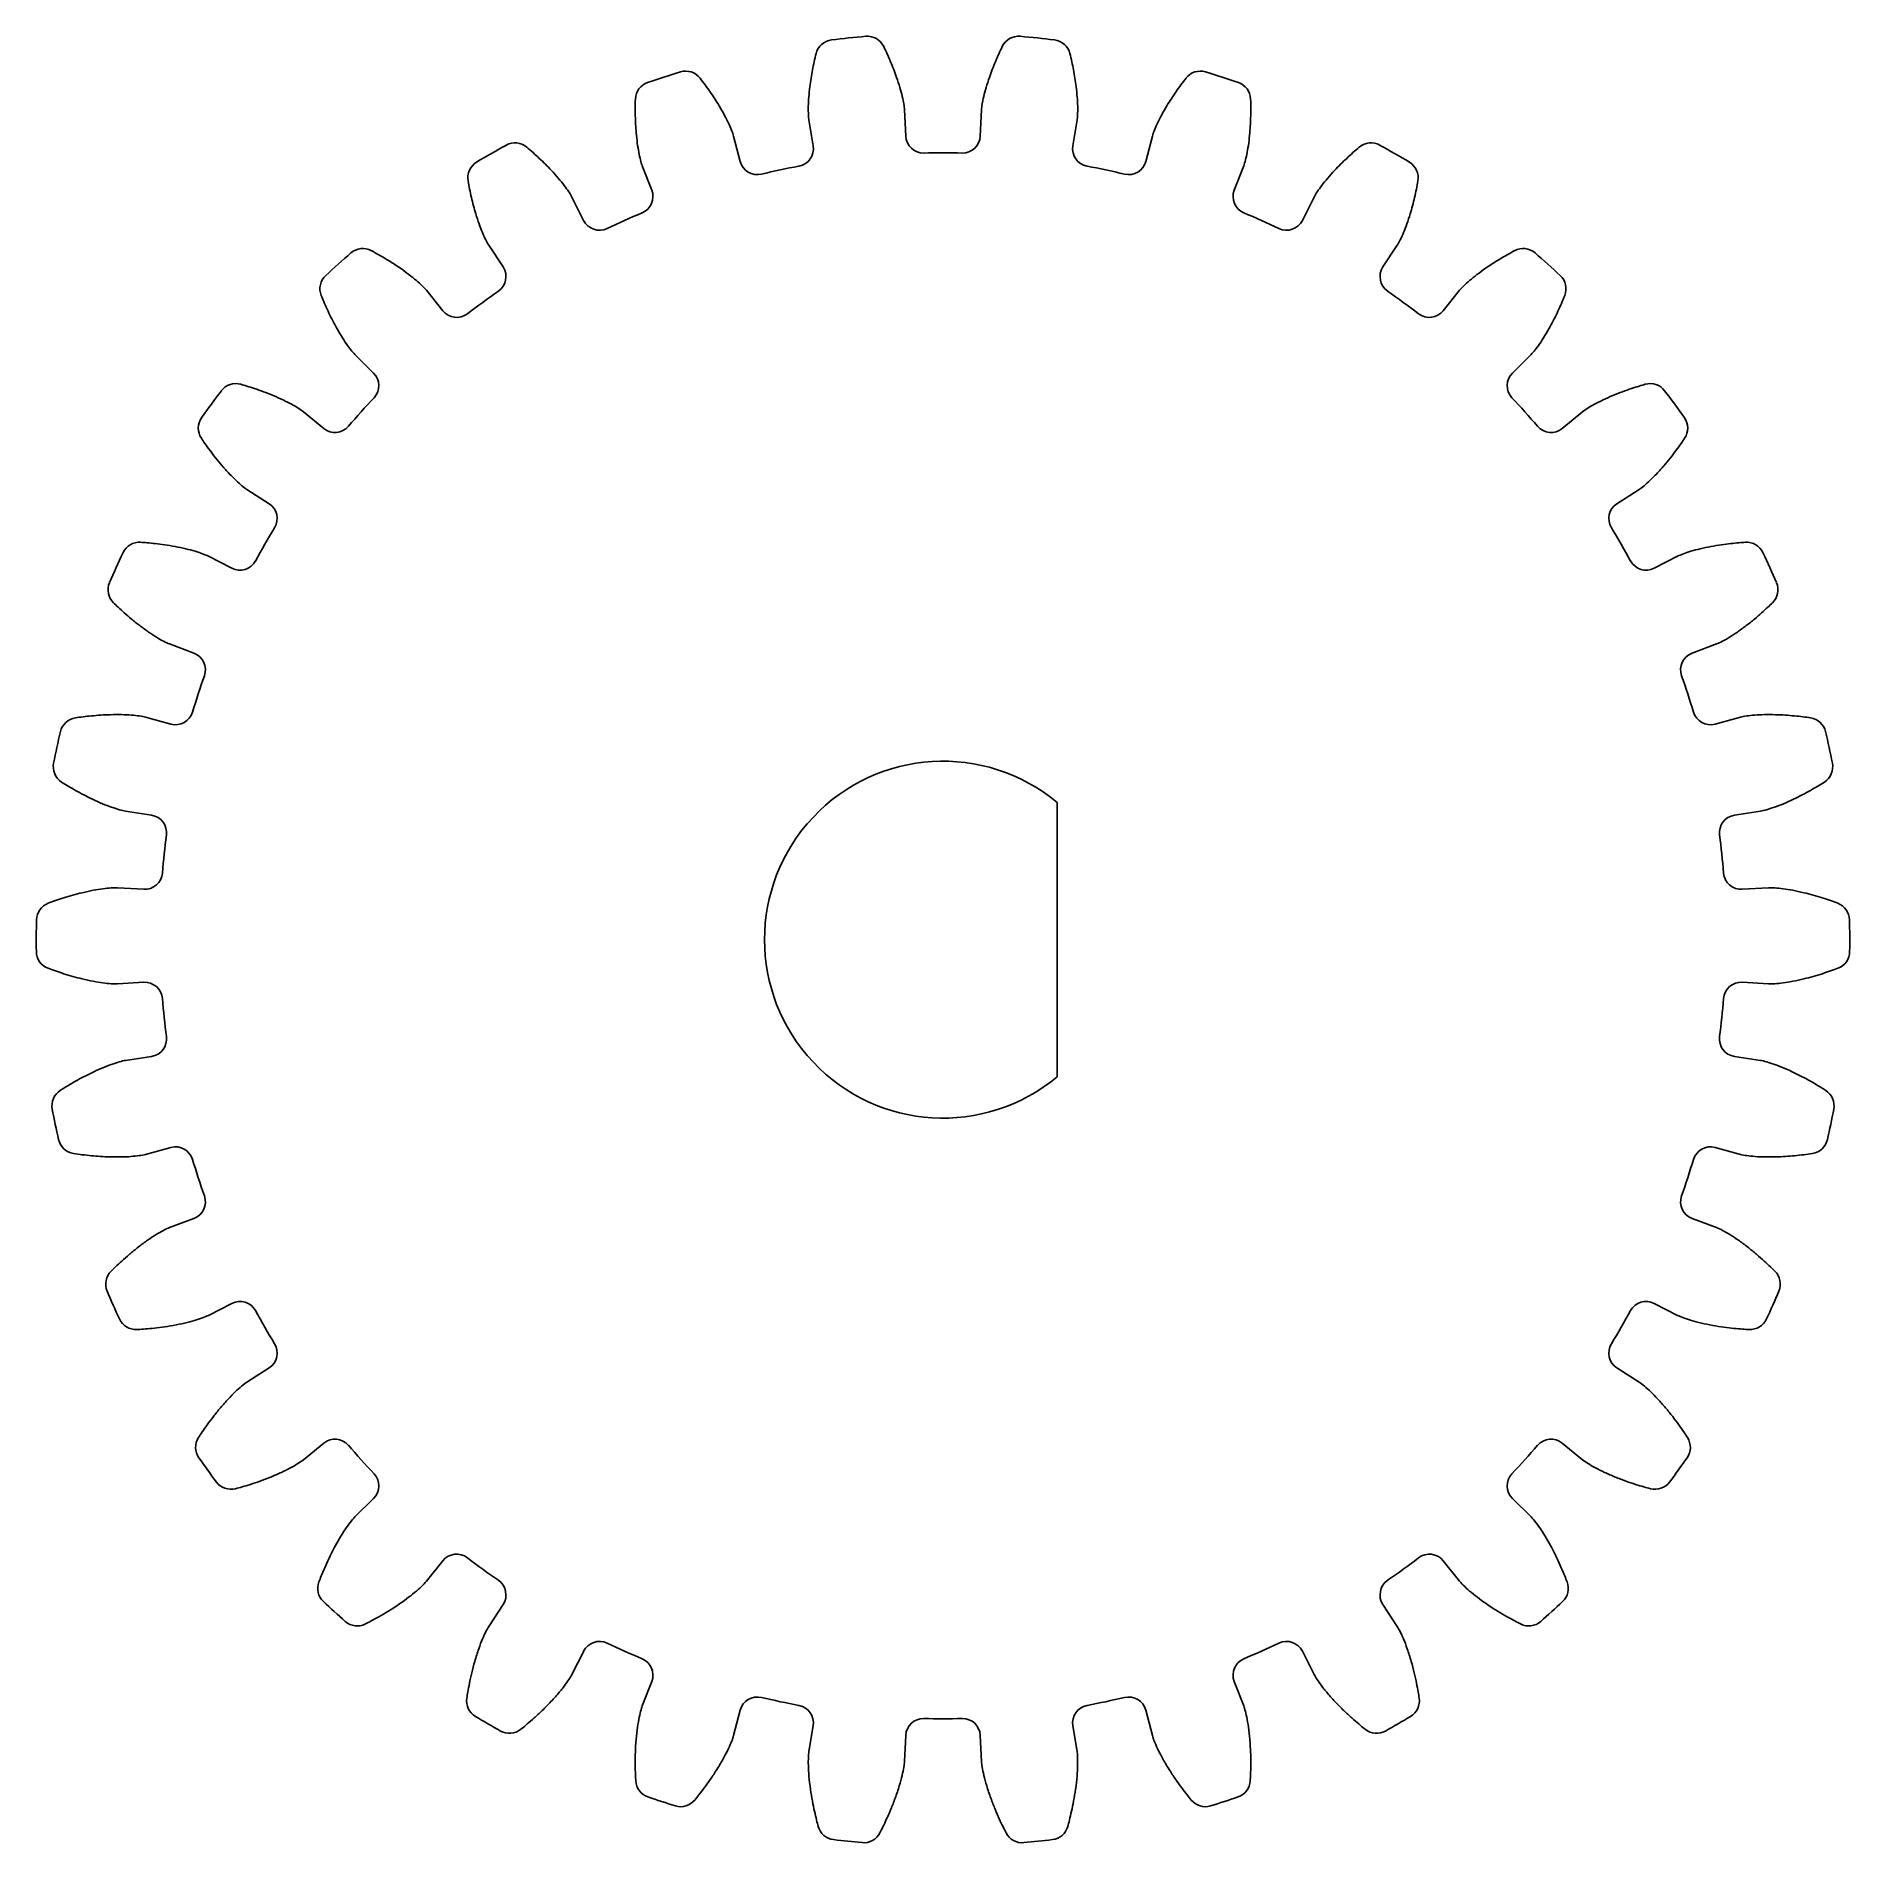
# Model space of a CAD drawing. Header units: millimetres. Extents: x 124.8 to 175.6, y 103.2 to 153.9.
import ezdxf

# ---------------------------------------------------------------- set-up
doc = ezdxf.new("R2010")
doc.units = ezdxf.units.MM
doc.header["$LTSCALE"] = 23.1
doc.layers.get('0').update_dxf_attribs({"linetype": 'CONTINUOUS'})
doc.layers.add('BEZUGSACHSEN', color=7, linetype='CONTINUOUS')

msp = doc.modelspace()

# ---------------------------------------------------------------- linework, layer by layer
at = {"color": 7, "linetype": 'CONTINUOUS'}
for p, q in [((146.408, 151.513), (146.527, 150.787)), ((149.118, 151.06), (149.084, 151.794)), ((151.242, 151.794), (151.207, 151.06)), ((153.799, 150.787), (153.918, 151.513)), ((144.483, 150.353), (144.297, 151.064)), ((156.029, 151.064), (155.842, 150.353)), ((141.738, 150.233), (142.005, 149.548)), ((158.321, 149.548), (158.588, 150.233)), ((140.096, 148.7), (139.767, 149.355)), ((160.559, 149.355), (160.23, 148.7)), ((137.436, 148.009), (137.84, 147.395)), ((162.486, 147.395), (162.89, 148.009)), ((136.15, 146.167), (135.69, 146.741)), ((164.635, 146.741), (164.176, 146.167)), ((133.691, 144.941), (134.213, 144.424)), ((166.112, 144.424), (166.635, 144.941)), ((132.816, 142.871), (132.247, 143.337)), ((168.079, 143.337), (167.51, 142.871)), ((130.665, 141.16), (131.284, 140.763)), ((169.042, 140.763), (169.661, 141.16)), ((130.239, 138.954), (129.586, 139.291)), ((170.74, 139.291), (170.086, 138.954)), ((128.492, 136.833), (129.179, 136.573)), ((171.146, 136.573), (171.834, 136.833)), ((128.534, 134.587), (127.825, 134.781)), ((172.501, 134.781), (171.792, 134.587)), ((127.265, 132.149), (127.992, 132.038)), ((153.363, 124.707), (153.363, 132.391)), ((172.334, 132.038), (173.06, 132.149)), ((127.774, 129.96), (127.04, 130.003)), ((173.286, 130.003), (172.552, 129.96)), ((127.04, 127.312), (127.774, 127.354)), ((172.552, 127.354), (173.286, 127.312)), ((127.992, 125.277), (127.265, 125.166)), ((173.06, 125.166), (172.334, 125.277)), ((127.825, 122.533), (128.534, 122.728)), ((171.792, 122.728), (172.501, 122.533)), ((129.179, 120.741), (128.492, 120.481)), ((171.834, 120.481), (171.146, 120.741)), ((129.586, 118.023), (130.239, 118.36)), ((170.086, 118.36), (170.74, 118.023)), ((131.284, 116.551), (130.665, 116.154)), ((169.661, 116.154), (169.042, 116.551)), ((132.247, 113.977), (132.816, 114.443)), ((167.51, 114.443), (168.079, 113.977)), ((134.213, 112.891), (133.691, 112.374)), ((166.635, 112.374), (166.112, 112.891)), ((135.69, 110.573), (136.15, 111.147)), ((164.176, 111.147), (164.635, 110.573)), ((137.84, 109.919), (137.436, 109.305)), ((162.89, 109.305), (162.486, 109.919)), ((139.767, 107.959), (140.097, 108.616)), ((160.229, 108.616), (160.559, 107.959)), ((142.005, 107.766), (141.738, 107.081)), ((158.588, 107.081), (158.321, 107.766)), ((144.297, 106.25), (144.483, 106.961)), ((155.842, 106.961), (156.029, 106.25)), ((146.527, 106.527), (146.408, 105.801)), ((149.084, 105.52), (149.118, 106.254)), ((151.207, 106.254), (151.242, 105.52)), ((153.918, 105.801), (153.799, 106.527))]:
    msp.add_line(p, q, dxfattribs=at)
for centre, radius, start, end in [((147.1, 153.252), 0.508, 97.0678, 166.2228), ((150.163, 128.549), 25.4, 94.8797, 97.0678), ((148.045, 153.351), 0.508, 25.7737, 94.8797), ((152.28, 153.351), 0.508, 85.1203, 154.2263), ((150.163, 128.549), 25.4, 82.9322, 85.1203), ((153.226, 153.252), 0.508, 13.7772, 82.9322), ((142.054, 152.083), 0.508, 109.0125, 178.181), ((150.163, 128.549), 25.4, 106.8323, 109.0125), ((142.955, 152.374), 0.508, 37.8085, 106.8323), ((157.371, 152.374), 0.508, 73.1677, 142.1915), ((150.163, 128.549), 25.4, 70.9875, 73.1677), ((158.272, 152.083), 0.508, 1.819, 70.9875), ((149.614, 151.083), 0.496, 182.6823, 271.4086), ((150.712, 151.083), 0.496, 268.5914, 357.3177), ((150.163, 128.549), 25.4, 118.7854, 120.9569), ((138.174, 150.363), 0.508, 49.9838, 118.792), ((146.037, 150.707), 0.496, 280.5914, 9.3177), ((150.163, 128.765), 21.828, 88.5914, 91.4086), ((154.289, 150.707), 0.496, 170.6823, 259.4086), ((162.152, 150.363), 0.508, 61.208, 130.0162), ((150.163, 128.549), 25.4, 59.0431, 61.2146), ((137.359, 149.895), 0.508, 120.9569, 190.011), ((144.964, 150.479), 0.496, 194.6823, 283.4086), ((150.14, 128.763), 21.828, 100.5914, 103.4086), ((150.185, 128.763), 21.828, 76.5914, 79.4086), ((155.362, 150.479), 0.496, 256.5914, 345.3177), ((162.967, 149.895), 0.508, 349.989, 59.0431), ((141.543, 149.367), 0.496, 292.5914, 21.3177), ((158.783, 149.367), 0.496, 158.6823, 247.4086), ((150.119, 128.756), 21.828, 112.5914, 115.4086), ((150.207, 128.756), 21.828, 64.5914, 67.4086), ((140.54, 148.921), 0.496, 206.6823, 295.4086), ((159.786, 148.921), 0.496, 244.5914, 333.3177), ((133.911, 147.403), 0.508, 61.9907, 130.7607), ((166.415, 147.403), 0.508, 49.2393, 118.0093), ((150.163, 128.549), 25.4, 130.7607, 132.9033), ((137.425, 147.123), 0.496, 304.5914, 33.3177), ((162.901, 147.123), 0.496, 146.6823, 235.4086), ((150.163, 128.549), 25.4, 47.0967, 49.2393), ((133.217, 146.782), 0.508, 132.9033, 201.9864), ((167.108, 146.782), 0.508, 338.0136, 47.0967), ((150.099, 128.745), 21.828, 124.5914, 127.4086), ((150.227, 128.745), 21.828, 52.5914, 55.4086), ((136.537, 146.477), 0.496, 218.6823, 307.4086), ((163.788, 146.477), 0.496, 232.5914, 321.3177), ((133.864, 144.071), 0.496, 316.5914, 45.3177), ((166.461, 144.071), 0.496, 134.6823, 223.4086), ((150.163, 128.549), 25.4, 142.7398, 144.854), ((130.351, 143.619), 0.508, 74.1298, 142.7398), ((169.974, 143.619), 0.508, 37.2602, 105.8702), ((150.163, 128.549), 25.4, 35.146, 37.2602), ((150.082, 128.73), 21.828, 136.5914, 139.4086), ((150.243, 128.73), 21.828, 40.5914, 43.4086), ((129.809, 142.878), 0.508, 144.854, 213.8433), ((133.13, 143.255), 0.496, 230.6823, 319.4086), ((167.196, 143.255), 0.496, 220.5914, 309.3177), ((170.517, 142.878), 0.508, 326.1567, 35.146), ((131.016, 140.345), 0.496, 328.5914, 57.3177), ((169.31, 140.345), 0.496, 122.6823, 211.4086), ((150.069, 128.711), 21.828, 148.5914, 151.4086), ((150.257, 128.711), 21.828, 28.5914, 31.4086), ((150.163, 128.549), 25.4, 154.7303, 156.811), ((127.653, 139.175), 0.508, 86.2879, 154.7303), ((172.673, 139.175), 0.508, 25.2697, 93.7121), ((150.163, 128.549), 25.4, 23.189, 25.2697), ((130.467, 139.395), 0.496, 242.6823, 331.4086), ((169.859, 139.395), 0.496, 208.5914, 297.3177), ((127.282, 138.35), 0.508, 156.811, 225.6838), ((173.044, 138.35), 0.508, 314.3162, 23.189), ((129.004, 136.109), 0.496, 340.5914, 69.3177), ((171.322, 136.109), 0.496, 110.6823, 199.4086), ((150.06, 128.691), 21.828, 160.5914, 163.4086), ((150.266, 128.691), 21.828, 16.5914, 19.4086), ((125.935, 134.261), 0.508, 98.4511, 166.7326), ((128.665, 135.065), 0.496, 254.6823, 343.4086), ((171.661, 135.065), 0.496, 196.5914, 285.3177), ((174.391, 134.261), 0.508, 13.2674, 81.5489), ((150.163, 128.549), 25.4, 166.7326, 168.7763), ((150.163, 128.549), 25.4, 11.2237, 13.2674), ((125.747, 133.394), 0.508, 168.7763, 237.5216), ((150.163, 128.549), 5, 50.2082, 309.7918), ((174.579, 133.394), 0.508, 302.4784, 11.2237), ((127.917, 131.547), 0.496, 352.5914, 81.3177), ((172.409, 131.547), 0.496, 98.6823, 187.4086), ((150.055, 128.668), 21.828, 172.5914, 175.4086), ((150.271, 128.668), 21.828, 4.5914, 7.4086), ((127.802, 130.455), 0.496, 266.6823, 355.4086), ((172.523, 130.455), 0.496, 184.5914, 273.3177), ((125.277, 129.093), 0.508, 110.6058, 178.7467), ((175.049, 129.093), 0.508, 1.2533, 69.3942), ((150.163, 128.549), 25.4, 178.7467, 180.7513), ((150.163, 128.549), 25.4, 359.2487, 1.2533), ((125.273, 128.222), 0.508, 180.7513, 249.37), ((175.053, 128.222), 0.508, 290.63, 359.2487), ((127.802, 126.859), 0.496, 4.5914, 93.3177), ((150.055, 128.646), 21.828, 184.5914, 187.4086), ((150.271, 128.646), 21.828, 352.5914, 355.4086), ((127.917, 125.767), 0.496, 278.6823, 7.4086), ((172.409, 125.767), 0.496, 172.5914, 261.3177), ((125.71, 123.896), 0.508, 122.7415, 190.7719), ((174.616, 123.896), 0.508, 349.2281, 57.2585), ((150.163, 128.549), 25.4, 190.7719, 192.7371), ((150.163, 128.549), 25.4, 347.2629, 349.2281), ((125.883, 123.061), 0.508, 192.7371, 261.2386), ((174.442, 123.061), 0.508, 278.7614, 347.2629), ((128.665, 122.249), 0.496, 16.5914, 105.3177), ((171.661, 122.249), 0.496, 74.6823, 163.4086), ((150.06, 128.624), 21.828, 196.5914, 199.4086), ((150.266, 128.624), 21.828, 340.5914, 343.4086), ((129.004, 121.205), 0.496, 290.6823, 19.4086), ((171.322, 121.205), 0.496, 160.5914, 249.3177), ((127.217, 118.9), 0.508, 134.8548, 202.8072), ((173.109, 118.9), 0.508, 337.1928, 45.1452), ((150.163, 128.549), 25.4, 202.8072, 204.7344), ((130.467, 117.919), 0.496, 28.5914, 117.3177), ((169.859, 117.919), 0.496, 62.6823, 151.4086), ((150.163, 128.549), 25.4, 335.2656, 337.1928), ((127.555, 118.134), 0.508, 204.7344, 273.1286), ((150.069, 128.603), 21.828, 208.5914, 211.4086), ((150.257, 128.603), 21.828, 328.5914, 331.4086), ((172.771, 118.134), 0.508, 266.8714, 335.2656), ((131.016, 116.969), 0.496, 302.6823, 31.4086), ((169.31, 116.969), 0.496, 148.5914, 237.3177), ((129.735, 114.324), 0.508, 146.9525, 214.8508), ((133.13, 114.059), 0.496, 40.5914, 129.3177), ((150.082, 128.585), 21.828, 220.5914, 223.4086), ((150.243, 128.585), 21.828, 316.5914, 319.4086), ((167.196, 114.059), 0.496, 50.6823, 139.4086), ((170.59, 114.324), 0.508, 325.1492, 33.0475), ((150.163, 128.549), 25.4, 214.8508, 216.7432), ((150.163, 128.549), 25.4, 323.2568, 325.1492), ((130.216, 113.658), 0.508, 216.7432, 285.0333), ((133.864, 113.243), 0.496, 314.6823, 43.4086), ((166.461, 113.243), 0.496, 136.5914, 225.3177), ((170.109, 113.658), 0.508, 254.9667, 323.2568), ((136.537, 110.837), 0.496, 52.5914, 141.3177), ((163.788, 110.837), 0.496, 38.6823, 127.4086), ((150.099, 128.569), 21.828, 232.5914, 235.4086), ((150.227, 128.569), 21.828, 304.5914, 307.4086), ((133.155, 110.373), 0.508, 159.0381, 226.9009), ((137.425, 110.192), 0.496, 326.6823, 55.4086), ((162.901, 110.192), 0.496, 124.5914, 213.3177), ((167.171, 110.373), 0.508, 313.0991, 20.9619), ((150.163, 128.549), 25.4, 226.9009, 228.7633), ((150.163, 128.549), 25.4, 311.2367, 313.0991), ((133.755, 109.83), 0.508, 228.7633, 296.9497), ((166.571, 109.83), 0.508, 243.0503, 311.2367), ((140.54, 108.393), 0.496, 64.5914, 153.3177), ((150.119, 128.558), 21.828, 244.5914, 247.4086), ((150.207, 128.558), 21.828, 292.5914, 295.4086), ((159.786, 108.393), 0.496, 26.6823, 115.4086), ((141.543, 107.947), 0.496, 338.6823, 67.4086), ((158.783, 107.947), 0.496, 112.5914, 201.3177), ((137.326, 107.222), 0.508, 171.1107, 238.9553), ((144.964, 106.835), 0.496, 76.5914, 165.3177), ((150.14, 128.551), 21.828, 256.5914, 259.4085), ((150.185, 128.551), 21.828, 280.5915, 283.4086), ((155.362, 106.835), 0.496, 14.6823, 103.4086), ((163, 107.222), 0.508, 301.0447, 8.8893), ((150.163, 128.549), 25.4, 238.9553, 240.7938), ((146.037, 106.607), 0.496, 350.6823, 79.4119), ((149.614, 106.231), 0.496, 88.5914, 177.3177), ((150.163, 128.549), 21.828, 268.5914, 271.4086), ((150.712, 106.231), 0.496, 2.6823, 91.4086), ((154.289, 106.607), 0.496, 100.5881, 189.3177), ((150.163, 128.549), 25.4, 299.2062, 301.0447), ((138.017, 106.821), 0.508, 240.7938, 308.8797), ((162.309, 106.821), 0.508, 231.1203, 299.2062), ((142.064, 105.011), 0.508, 183.1652, 251.0115), ((158.262, 105.011), 0.508, 288.9885, 356.8348), ((150.163, 128.549), 25.4, 251.0115, 252.8335), ((142.816, 104.766), 0.508, 252.8335, 320.8286), ((157.51, 104.766), 0.508, 219.1714, 287.1665), ((150.163, 128.549), 25.4, 287.1665, 288.9885), ((147.158, 103.839), 0.508, 195.1955, 263.067), ((153.168, 103.839), 0.508, 276.933, 344.8045), ((150.163, 128.549), 25.4, 263.067, 264.8805), ((147.942, 103.756), 0.508, 264.8805, 332.8023), ((152.384, 103.756), 0.508, 207.1977, 275.1195), ((150.163, 128.549), 25.4, 275.1195, 276.933)]:
    msp.add_arc(centre, radius, start, end, dxfattribs=at)
for points, knots in [([(149.084, 151.794), (149.079, 151.89), (149.037, 152.148), (148.889, 152.653), (148.699, 153.149), (148.57, 153.432), (148.503, 153.571)], [0, 0, 0, 0, 0.284248, 0.568496, 0.784248, 1, 1, 1, 1]), ([(151.823, 153.571), (151.756, 153.432), (151.627, 153.149), (151.437, 152.653), (151.289, 152.148), (151.247, 151.89), (151.242, 151.794)], [0, 0, 0, 0, 0.215752, 0.431504, 0.715752, 1, 1, 1, 1]), ([(146.607, 153.373), (146.57, 153.222), (146.503, 152.919), (146.42, 152.394), (146.38, 151.869), (146.393, 151.608), (146.408, 151.513)], [0, 0, 0, 0, 0.215748, 0.431495, 0.715748, 1, 1, 1, 1]), ([(153.918, 151.513), (153.933, 151.608), (153.946, 151.869), (153.906, 152.394), (153.823, 152.919), (153.756, 153.222), (153.719, 153.373)], [0, 0, 0, 0, 0.284252, 0.568505, 0.784252, 1, 1, 1, 1]), ([(144.297, 151.064), (144.272, 151.158), (144.177, 151.401), (143.927, 151.866), (143.637, 152.312), (143.452, 152.563), (143.356, 152.686)], [0, 0, 0, 0, 0.284293, 0.568586, 0.784293, 1, 1, 1, 1]), ([(156.97, 152.686), (156.874, 152.563), (156.689, 152.312), (156.399, 151.866), (156.149, 151.401), (156.054, 151.158), (156.029, 151.064)], [0, 0, 0, 0, 0.215707, 0.431414, 0.715707, 1, 1, 1, 1]), ([(141.546, 152.099), (141.541, 151.943), (141.539, 151.632), (141.566, 151.1), (141.637, 150.576), (141.703, 150.323), (141.738, 150.233)], [0, 0, 0, 0, 0.215693, 0.431385, 0.715693, 1, 1, 1, 1]), ([(158.588, 150.233), (158.622, 150.323), (158.689, 150.576), (158.76, 151.1), (158.787, 151.632), (158.785, 151.943), (158.78, 152.099)], [0, 0, 0, 0, 0.284307, 0.568615, 0.784307, 1, 1, 1, 1]), ([(139.767, 149.355), (139.722, 149.442), (139.578, 149.662), (139.234, 150.066), (138.856, 150.443), (138.621, 150.651), (138.501, 150.753)], [0, 0, 0, 0, 0.284281, 0.568563, 0.784074, 1, 1, 1, 1]), ([(161.825, 150.753), (161.705, 150.651), (161.47, 150.443), (161.091, 150.066), (160.748, 149.662), (160.604, 149.442), (160.559, 149.355)], [0, 0, 0, 0, 0.215926, 0.431437, 0.715719, 1, 1, 1, 1]), ([(136.858, 149.807), (136.886, 149.652), (136.949, 149.344), (137.086, 148.827), (137.264, 148.327), (137.383, 148.092), (137.436, 148.009)], [0, 0, 0, 0, 0.21586, 0.431355, 0.715678, 1, 1, 1, 1]), ([(162.89, 148.009), (162.942, 148.092), (163.061, 148.327), (163.24, 148.827), (163.377, 149.344), (163.44, 149.652), (163.467, 149.807)], [0, 0, 0, 0, 0.284322, 0.568645, 0.78414, 1, 1, 1, 1]), ([(135.69, 146.741), (135.628, 146.817), (135.439, 147.004), (135.017, 147.33), (134.564, 147.622), (134.288, 147.778), (134.149, 147.852)], [0, 0, 0, 0, 0.284453, 0.568907, 0.784453, 1, 1, 1, 1]), ([(166.176, 147.852), (166.038, 147.778), (165.762, 147.622), (165.309, 147.33), (164.886, 147.004), (164.698, 146.817), (164.635, 146.741)], [0, 0, 0, 0, 0.215547, 0.431093, 0.715547, 1, 1, 1, 1]), ([(132.746, 146.592), (132.805, 146.447), (132.931, 146.156), (133.175, 145.673), (133.455, 145.218), (133.621, 145.01), (133.691, 144.941)], [0, 0, 0, 0, 0.21555, 0.431099, 0.71555, 1, 1, 1, 1]), ([(166.635, 144.941), (166.704, 145.01), (166.871, 145.218), (167.151, 145.673), (167.395, 146.156), (167.521, 146.447), (167.58, 146.592)], [0, 0, 0, 0, 0.28445, 0.568901, 0.78445, 1, 1, 1, 1]), ([(132.247, 143.337), (132.169, 143.399), (131.997, 143.509), (131.682, 143.669), (131.406, 143.793), (131.123, 143.903), (130.79, 144.02), (130.589, 144.08), (130.49, 144.108)], [0, 0, 0, 0, 0.255525, 0.383287, 0.511049, 0.633287, 0.755525, 1, 1, 1, 1]), ([(169.835, 144.108), (169.737, 144.08), (169.535, 144.02), (169.202, 143.903), (168.92, 143.793), (168.644, 143.669), (168.329, 143.509), (168.157, 143.399), (168.079, 143.337)], [0, 0, 0, 0, 0.244475, 0.366713, 0.488951, 0.616713, 0.744475, 1, 1, 1, 1]), ([(129.387, 142.595), (129.444, 142.51), (129.564, 142.337), (129.778, 142.055), (129.971, 141.821), (130.174, 141.595), (130.424, 141.345), (130.582, 141.215), (130.665, 141.16)], [0, 0, 0, 0, 0.244394, 0.366592, 0.488789, 0.616592, 0.744394, 1, 1, 1, 1]), ([(169.661, 141.16), (169.744, 141.215), (169.902, 141.345), (170.152, 141.595), (170.355, 141.821), (170.548, 142.055), (170.762, 142.337), (170.882, 142.51), (170.939, 142.595)], [0, 0, 0, 0, 0.255606, 0.383408, 0.511211, 0.633408, 0.755606, 1, 1, 1, 1]), ([(129.586, 139.291), (129.496, 139.336), (129.303, 139.409), (128.958, 139.501), (128.658, 139.564), (128.356, 139.614), (128.003, 139.658), (127.79, 139.675), (127.686, 139.682)], [0, 0, 0, 0, 0.255965, 0.383948, 0.511931, 0.633948, 0.755965, 1, 1, 1, 1]), ([(172.64, 139.682), (172.536, 139.675), (172.323, 139.658), (171.97, 139.614), (171.668, 139.564), (171.368, 139.501), (171.022, 139.409), (170.829, 139.336), (170.74, 139.291)], [0, 0, 0, 0, 0.244035, 0.366052, 0.488069, 0.616052, 0.744035, 1, 1, 1, 1]), ([(126.927, 137.987), (127.002, 137.913), (127.157, 137.766), (127.427, 137.533), (127.667, 137.341), (127.915, 137.16), (128.214, 136.965), (128.398, 136.869), (128.492, 136.833)], [0, 0, 0, 0, 0.243764, 0.365646, 0.487528, 0.615646, 0.743764, 1, 1, 1, 1]), ([(171.834, 136.833), (171.928, 136.869), (172.111, 136.965), (172.411, 137.16), (172.659, 137.341), (172.899, 137.533), (173.168, 137.766), (173.323, 137.913), (173.399, 137.987)], [0, 0, 0, 0, 0.256236, 0.384354, 0.512472, 0.634354, 0.756236, 1, 1, 1, 1]), ([(127.825, 134.781), (127.727, 134.807), (127.521, 134.837), (127.16, 134.855), (126.767, 134.854), (126.294, 134.822), (125.992, 134.783), (125.861, 134.764)], [0, 0, 0, 0, 0.268939, 0.403409, 0.537879, 0.768939, 1, 1, 1, 1]), ([(174.465, 134.764), (174.333, 134.783), (174.032, 134.822), (173.558, 134.854), (173.166, 134.855), (172.804, 134.837), (172.599, 134.807), (172.501, 134.781)], [0, 0, 0, 0, 0.231061, 0.462121, 0.596591, 0.731061, 1, 1, 1, 1]), ([(125.474, 132.965), (125.587, 132.893), (125.847, 132.735), (126.267, 132.513), (126.627, 132.351), (126.964, 132.22), (127.165, 132.165), (127.265, 132.149)], [0, 0, 0, 0, 0.231061, 0.462121, 0.596591, 0.731061, 1, 1, 1, 1]), ([(173.06, 132.149), (173.161, 132.165), (173.361, 132.22), (173.699, 132.351), (174.058, 132.513), (174.479, 132.735), (174.739, 132.893), (174.852, 132.965)], [0, 0, 0, 0, 0.268939, 0.403409, 0.537879, 0.768939, 1, 1, 1, 1]), ([(127.04, 130.003), (126.938, 130.007), (126.727, 129.995), (126.366, 129.936), (125.977, 129.851), (125.515, 129.719), (125.225, 129.616), (125.098, 129.569)], [0, 0, 0, 0, 0.268966, 0.403448, 0.537931, 0.768966, 1, 1, 1, 1]), ([(175.228, 129.569), (175.101, 129.616), (174.81, 129.719), (174.349, 129.851), (173.96, 129.936), (173.598, 129.995), (173.388, 130.007), (173.286, 130.003)], [0, 0, 0, 0, 0.231034, 0.462069, 0.596552, 0.731034, 1, 1, 1, 1]), ([(125.094, 127.747), (125.221, 127.699), (125.512, 127.596), (125.975, 127.463), (126.365, 127.379), (126.727, 127.32), (126.937, 127.307), (127.04, 127.312)], [0, 0, 0, 0, 0.231025, 0.462049, 0.596537, 0.731025, 1, 1, 1, 1]), ([(173.286, 127.312), (173.388, 127.307), (173.599, 127.32), (173.961, 127.379), (174.351, 127.463), (174.813, 127.596), (175.105, 127.699), (175.232, 127.747)], [0, 0, 0, 0, 0.268975, 0.403463, 0.537951, 0.768975, 1, 1, 1, 1]), ([(127.265, 125.166), (127.163, 125.149), (126.892, 125.074), (126.37, 124.855), (125.86, 124.587), (125.573, 124.412), (125.435, 124.324)], [0, 0, 0, 0, 0.284359, 0.568718, 0.784359, 1, 1, 1, 1]), ([(174.891, 124.324), (174.753, 124.412), (174.466, 124.587), (173.955, 124.855), (173.434, 125.074), (173.163, 125.149), (173.06, 125.166)], [0, 0, 0, 0, 0.215641, 0.431282, 0.715641, 1, 1, 1, 1]), ([(125.806, 122.559), (125.969, 122.533), (126.302, 122.491), (126.879, 122.453), (127.446, 122.465), (127.724, 122.507), (127.825, 122.533)], [0, 0, 0, 0, 0.215657, 0.431314, 0.715657, 1, 1, 1, 1]), ([(172.501, 122.533), (172.601, 122.507), (172.88, 122.465), (173.447, 122.453), (174.023, 122.491), (174.357, 122.533), (174.52, 122.559)], [0, 0, 0, 0, 0.284343, 0.568686, 0.784343, 1, 1, 1, 1]), ([(128.492, 120.481), (128.393, 120.443), (128.201, 120.342), (127.888, 120.136), (127.624, 119.941), (127.367, 119.731), (127.08, 119.478), (126.926, 119.327), (126.859, 119.26)], [0, 0, 0, 0, 0.248999, 0.373498, 0.497998, 0.623498, 0.748999, 1, 1, 1, 1]), ([(173.467, 119.26), (173.4, 119.327), (173.245, 119.478), (172.958, 119.731), (172.702, 119.941), (172.438, 120.136), (172.125, 120.342), (171.933, 120.443), (171.834, 120.481)], [0, 0, 0, 0, 0.251001, 0.376502, 0.502002, 0.626502, 0.751001, 1, 1, 1, 1]), ([(127.582, 117.626), (127.687, 117.632), (127.905, 117.646), (128.279, 117.689), (128.605, 117.74), (128.927, 117.806), (129.291, 117.901), (129.493, 117.976), (129.586, 118.023)], [0, 0, 0, 0, 0.247895, 0.371842, 0.49579, 0.621842, 0.747895, 1, 1, 1, 1]), ([(170.74, 118.023), (170.833, 117.976), (171.035, 117.901), (171.399, 117.806), (171.721, 117.74), (172.046, 117.689), (172.421, 117.646), (172.639, 117.632), (172.744, 117.626)], [0, 0, 0, 0, 0.252105, 0.378158, 0.50421, 0.628158, 0.752105, 1, 1, 1, 1]), ([(130.665, 116.154), (130.577, 116.096), (130.409, 115.958), (130.143, 115.687), (129.924, 115.439), (129.717, 115.181), (129.491, 114.876), (129.368, 114.692), (129.31, 114.601)], [0, 0, 0, 0, 0.252941, 0.379412, 0.505882, 0.629412, 0.752941, 1, 1, 1, 1]), ([(171.016, 114.601), (170.958, 114.692), (170.835, 114.876), (170.609, 115.181), (170.402, 115.439), (170.182, 115.687), (169.917, 115.958), (169.749, 116.096), (169.661, 116.154)], [0, 0, 0, 0, 0.247059, 0.370588, 0.494118, 0.620588, 0.747059, 1, 1, 1, 1]), ([(130.348, 113.167), (130.452, 113.195), (130.665, 113.254), (131.026, 113.375), (131.336, 113.493), (131.641, 113.625), (131.98, 113.794), (132.164, 113.911), (132.247, 113.977)], [0, 0, 0, 0, 0.247267, 0.370901, 0.494535, 0.620901, 0.747267, 1, 1, 1, 1]), ([(168.079, 113.977), (168.161, 113.911), (168.345, 113.794), (168.685, 113.625), (168.989, 113.493), (169.3, 113.375), (169.661, 113.254), (169.874, 113.195), (169.978, 113.167)], [0, 0, 0, 0, 0.252733, 0.379099, 0.505465, 0.629099, 0.752733, 1, 1, 1, 1]), ([(133.691, 112.374), (133.607, 112.289), (133.414, 112.039), (133.088, 111.486), (132.823, 110.922), (132.717, 110.649), (132.681, 110.555)], [0, 0, 0, 0, 0.236564, 0.473128, 0.736564, 1, 1, 1, 1]), ([(167.645, 110.555), (167.609, 110.649), (167.502, 110.922), (167.238, 111.486), (166.912, 112.039), (166.719, 112.289), (166.635, 112.374)], [0, 0, 0, 0, 0.263436, 0.526872, 0.763436, 1, 1, 1, 1]), ([(133.985, 109.377), (134.075, 109.423), (134.336, 109.558), (134.87, 109.88), (135.386, 110.263), (135.615, 110.481), (135.69, 110.573)], [0, 0, 0, 0, 0.26345, 0.5269, 0.76345, 1, 1, 1, 1]), ([(164.635, 110.573), (164.711, 110.481), (164.94, 110.263), (165.456, 109.88), (165.99, 109.558), (166.251, 109.423), (166.341, 109.377)], [0, 0, 0, 0, 0.23655, 0.4731, 0.73655, 1, 1, 1, 1]), ([(137.436, 109.305), (137.393, 109.238), (137.301, 109.061), (137.158, 108.69), (137.048, 108.348), (136.958, 108), (136.875, 107.614), (136.839, 107.395), (136.824, 107.301)], [0, 0, 0, 0, 0.266138, 0.399207, 0.532275, 0.649207, 0.766138, 1, 1, 1, 1]), ([(163.502, 107.301), (163.487, 107.395), (163.451, 107.614), (163.368, 108), (163.277, 108.348), (163.168, 108.69), (163.025, 109.061), (162.933, 109.238), (162.89, 109.305)], [0, 0, 0, 0, 0.233862, 0.350793, 0.467725, 0.600793, 0.733862, 1, 1, 1, 1]), ([(138.336, 106.426), (138.41, 106.486), (138.583, 106.627), (138.875, 106.892), (139.131, 107.145), (139.373, 107.41), (139.623, 107.72), (139.73, 107.888), (139.767, 107.959)], [0, 0, 0, 0, 0.233643, 0.350464, 0.467286, 0.600464, 0.733643, 1, 1, 1, 1]), ([(160.559, 107.959), (160.596, 107.888), (160.703, 107.72), (160.953, 107.41), (161.194, 107.145), (161.451, 106.892), (161.743, 106.627), (161.915, 106.486), (161.99, 106.426)], [0, 0, 0, 0, 0.266357, 0.399536, 0.532714, 0.649536, 0.766357, 1, 1, 1, 1]), ([(141.738, 107.081), (141.709, 107.006), (141.656, 106.813), (141.593, 106.419), (141.557, 106.061), (141.541, 105.703), (141.54, 105.309), (141.551, 105.083), (141.556, 104.983)], [0, 0, 0, 0, 0.267583, 0.401374, 0.535166, 0.651374, 0.767583, 1, 1, 1, 1]), ([(158.769, 104.983), (158.775, 105.083), (158.786, 105.309), (158.784, 105.703), (158.769, 106.061), (158.733, 106.419), (158.67, 106.813), (158.616, 107.006), (158.588, 107.081)], [0, 0, 0, 0, 0.232417, 0.348626, 0.464834, 0.598626, 0.732417, 1, 1, 1, 1]), ([(143.21, 104.445), (143.273, 104.523), (143.415, 104.699), (143.645, 105.019), (143.843, 105.318), (144.025, 105.628), (144.206, 105.985), (144.276, 106.172), (144.297, 106.25)], [0, 0, 0, 0, 0.232223, 0.348334, 0.464446, 0.598334, 0.732223, 1, 1, 1, 1]), ([(156.029, 106.25), (156.05, 106.172), (156.12, 105.985), (156.301, 105.628), (156.483, 105.318), (156.68, 105.019), (156.911, 104.699), (157.052, 104.523), (157.116, 104.445)], [0, 0, 0, 0, 0.267777, 0.401666, 0.535554, 0.651666, 0.767777, 1, 1, 1, 1]), ([(146.408, 105.801), (146.395, 105.722), (146.383, 105.521), (146.404, 105.121), (146.444, 104.763), (146.503, 104.411), (146.583, 104.026), (146.641, 103.805), (146.668, 103.706)], [0, 0, 0, 0, 0.268561, 0.402842, 0.537122, 0.652842, 0.768561, 1, 1, 1, 1]), ([(153.658, 103.706), (153.685, 103.805), (153.743, 104.026), (153.823, 104.411), (153.882, 104.763), (153.922, 105.121), (153.942, 105.521), (153.93, 105.722), (153.918, 105.801)], [0, 0, 0, 0, 0.231439, 0.347158, 0.462878, 0.597158, 0.731439, 1, 1, 1, 1]), ([(148.394, 103.524), (148.441, 103.616), (148.543, 103.819), (148.702, 104.179), (148.833, 104.512), (148.946, 104.853), (149.05, 105.241), (149.079, 105.44), (149.084, 105.52)], [0, 0, 0, 0, 0.231365, 0.347048, 0.46273, 0.597048, 0.731365, 1, 1, 1, 1]), ([(151.242, 105.52), (151.246, 105.44), (151.276, 105.241), (151.38, 104.853), (151.493, 104.512), (151.624, 104.179), (151.782, 103.819), (151.885, 103.616), (151.932, 103.524)], [0, 0, 0, 0, 0.268635, 0.402952, 0.53727, 0.652952, 0.768635, 1, 1, 1, 1])]:
    msp.add_open_spline(points, degree=3, knots=knots, dxfattribs=at)
at = {"layer": 'BEZUGSACHSEN', "color": 7, "linetype": 'CONTINUOUS'}
msp.add_arc((172.523, 126.859), 0.496, 86.6823, 175.4086, dxfattribs=at)

doc.saveas('drawing.dxf')
